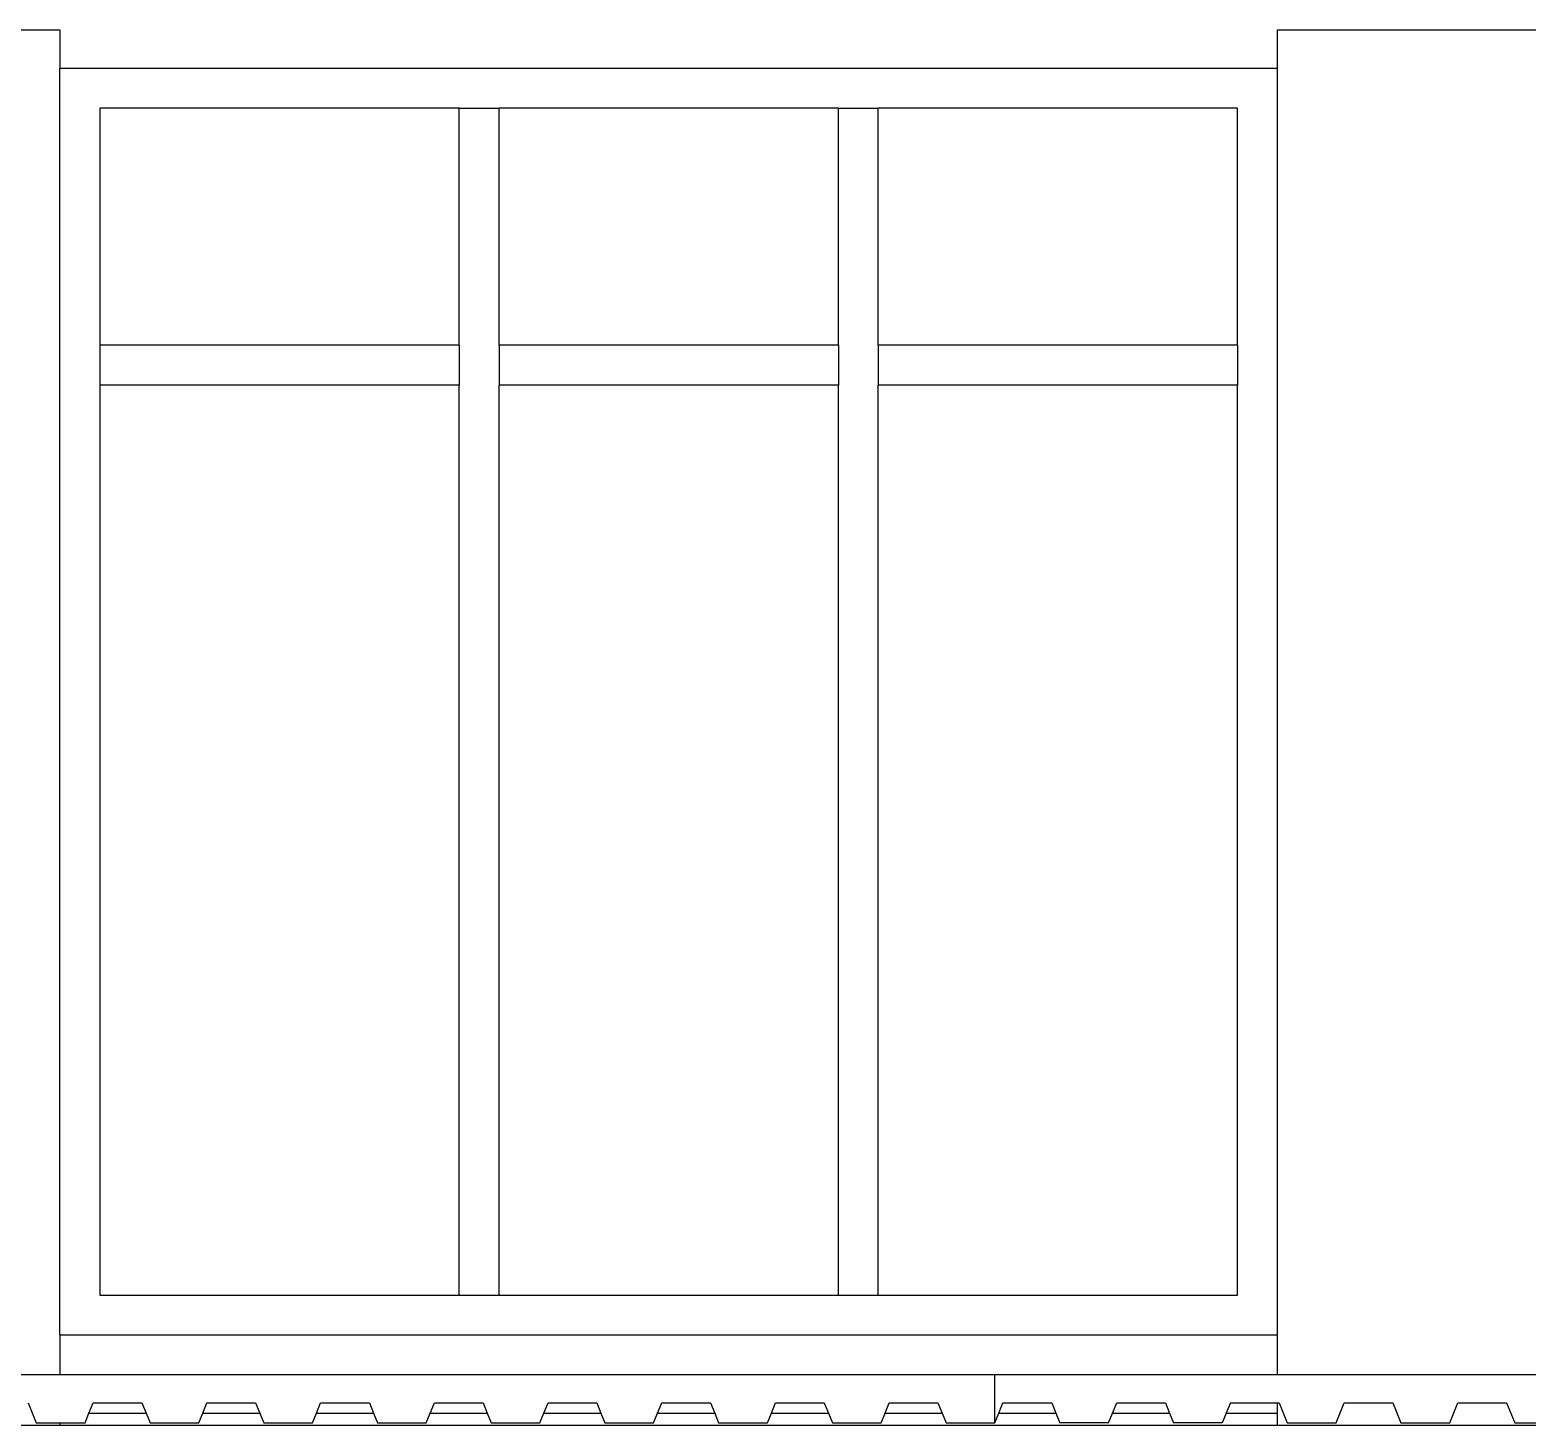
# Model space of a CAD drawing. Extents: x -101 to 101, y -14 to 18.
# Drawn here: x 27.338 to 31.088, y 11.195 to 14.691 of the extents above; entities that cross this region are included whole.
import ezdxf

# ---------------------------------------------------------------- set-up
doc = ezdxf.new("R2010")
doc.units = 0
doc.layers.get('0').update_dxf_attribs({"linetype": 'CONTINUOUS'})

msp = doc.modelspace()

# ---------------------------------------------------------------- linework, layer by layer
for p, q in [((26.2627, 14.6912), (27.4127, 14.6912)), ((27.4127, 14.6912), (27.4127, 14.5955)), ((30.4627, 14.6912), (31.6127, 14.6912)), ((30.4627, 14.5955), (30.4627, 14.6912)), ((27.4127, 14.5955), (30.4627, 14.5955)), ((27.4127, 11.4212), (27.4127, 14.5955)), ((30.4627, 11.4212), (30.4627, 14.5955)), ((28.4127, 14.4955), (27.5127, 14.4955)), ((27.5127, 14.4955), (27.5127, 13.9012)), ((28.4127, 14.4955), (28.5127, 14.4955)), ((28.4127, 13.9012), (28.4127, 14.4955)), ((28.5127, 13.9012), (28.5127, 14.4955)), ((29.3627, 14.4955), (28.5127, 14.4955)), ((29.3627, 14.4955), (29.4627, 14.4955)), ((29.3627, 13.9012), (29.3627, 14.4955)), ((29.4627, 13.9012), (29.4627, 14.4955)), ((30.3627, 14.4955), (29.4627, 14.4955)), ((30.3627, 13.9012), (30.3627, 14.4955)), ((28.4127, 13.9012), (27.5127, 13.9012)), ((27.5127, 13.9012), (27.5127, 13.8012)), ((28.4127, 13.9012), (28.4127, 13.8012)), ((29.3627, 13.9012), (28.5127, 13.9012)), ((28.5127, 13.9012), (28.5127, 13.8012)), ((29.3627, 13.9012), (29.3627, 13.8012)), ((30.3627, 13.9012), (29.4627, 13.9012)), ((29.4627, 13.9012), (29.4627, 13.8012)), ((30.3627, 13.9012), (30.3627, 13.8012)), ((28.4127, 13.8012), (27.5127, 13.8012)), ((27.5127, 13.8012), (27.5127, 11.5212)), ((28.4127, 11.5212), (28.4127, 13.8012)), ((29.3627, 13.8012), (28.5127, 13.8012)), ((28.5127, 11.5212), (28.5127, 13.8012)), ((29.3627, 11.5212), (29.3627, 13.8012)), ((30.3627, 13.8012), (29.4627, 13.8012)), ((29.4627, 11.5212), (29.4627, 13.8012)), ((30.3627, 11.5212), (30.3627, 13.8012)), ((27.5127, 11.5212), (28.4127, 11.5212)), ((28.4127, 11.5212), (28.5127, 11.5212)), ((28.5127, 11.5212), (29.3627, 11.5212)), ((29.3627, 11.5212), (29.4627, 11.5212)), ((29.4627, 11.5212), (30.3627, 11.5212)), ((27.4127, 11.4212), (30.4627, 11.4212)), ((27.4127, 11.4212), (27.4127, 11.3212)), ((30.4627, 11.3212), (30.4627, 11.4212)), ((27.4127, 11.3212), (26.6212, 11.3212)), ((29.7546, 11.3212), (27.4127, 11.3212)), ((29.7546, 11.2012), (29.7546, 11.3212)), ((30.4627, 11.3212), (29.7546, 11.3212)), ((31.6127, 11.3212), (30.4627, 11.3212)), ((27.3333, 11.2512), (27.3537, 11.2012)), ((27.4856, 11.2255), (27.4961, 11.2512)), ((27.4961, 11.2512), (27.6182, 11.2512)), ((27.6182, 11.2512), (27.6286, 11.2255)), ((27.7705, 11.2255), (27.7809, 11.2512)), ((27.7809, 11.2512), (27.903, 11.2512)), ((27.903, 11.2512), (27.9135, 11.2255)), ((28.0553, 11.2255), (28.0658, 11.2512)), ((28.0658, 11.2512), (28.1879, 11.2512)), ((28.1879, 11.2512), (28.1983, 11.2255)), ((28.3402, 11.2255), (28.3507, 11.2512)), ((28.3507, 11.2512), (28.4727, 11.2512)), ((28.4727, 11.2512), (28.4832, 11.2255)), ((28.625, 11.2255), (28.6355, 11.2512)), ((28.6355, 11.2512), (28.7576, 11.2512)), ((28.7576, 11.2512), (28.7681, 11.2255)), ((28.9099, 11.2255), (28.9204, 11.2512)), ((28.9204, 11.2512), (29.0424, 11.2512)), ((29.0424, 11.2512), (29.0529, 11.2255)), ((29.1948, 11.2255), (29.2052, 11.2512)), ((29.2052, 11.2512), (29.3273, 11.2512)), ((29.3273, 11.2512), (29.3378, 11.2255)), ((29.4796, 11.2255), (29.4901, 11.2512)), ((29.4901, 11.2512), (29.6122, 11.2512)), ((29.6122, 11.2512), (29.6226, 11.2255)), ((29.7645, 11.2255), (29.7749, 11.2512)), ((29.7749, 11.2512), (29.897, 11.2512)), ((29.897, 11.2512), (29.9075, 11.2255)), ((30.0493, 11.2255), (30.0598, 11.2512)), ((30.0598, 11.2512), (30.1819, 11.2512)), ((30.1819, 11.2512), (30.1923, 11.2255)), ((30.3446, 11.2512), (30.3342, 11.2255)), ((30.3446, 11.2512), (30.4627, 11.2512)), ((30.4627, 11.2512), (30.4667, 11.2512)), ((30.4627, 11.2255), (30.4627, 11.2512)), ((30.4667, 11.2512), (30.4871, 11.2012)), ((30.6092, 11.2012), (30.6295, 11.2512)), ((30.6295, 11.2512), (30.7516, 11.2512)), ((30.7516, 11.2512), (30.7719, 11.2012)), ((30.894, 11.2012), (30.9144, 11.2512)), ((30.9144, 11.2512), (31.0364, 11.2512)), ((31.0364, 11.2512), (31.0568, 11.2012)), ((27.4757, 11.2012), (27.4856, 11.2255)), ((27.4856, 11.2255), (27.6286, 11.2255)), ((27.6286, 11.2255), (27.6385, 11.2012)), ((27.7606, 11.2012), (27.7705, 11.2255)), ((27.7705, 11.2255), (27.9135, 11.2255)), ((27.9135, 11.2255), (27.9234, 11.2012)), ((28.0454, 11.2012), (28.0553, 11.2255)), ((28.0553, 11.2255), (28.1983, 11.2255)), ((28.1983, 11.2255), (28.2082, 11.2012)), ((28.3303, 11.2012), (28.3402, 11.2255)), ((28.3402, 11.2255), (28.4832, 11.2255)), ((28.4832, 11.2255), (28.4931, 11.2012)), ((28.6152, 11.2012), (28.625, 11.2255)), ((28.625, 11.2255), (28.7681, 11.2255)), ((28.7681, 11.2255), (28.7779, 11.2012)), ((28.9, 11.2012), (28.9099, 11.2255)), ((28.9099, 11.2255), (29.0529, 11.2255)), ((29.0529, 11.2255), (29.0628, 11.2012)), ((29.1849, 11.2012), (29.1948, 11.2255)), ((29.1948, 11.2255), (29.3378, 11.2255)), ((29.3378, 11.2255), (29.3476, 11.2012)), ((29.4697, 11.2012), (29.4796, 11.2255)), ((29.4796, 11.2255), (29.6226, 11.2255)), ((29.6226, 11.2255), (29.6325, 11.2012)), ((29.7546, 11.2012), (29.7645, 11.2255)), ((29.7645, 11.2255), (29.9075, 11.2255)), ((29.9075, 11.2255), (29.9174, 11.2012)), ((30.0394, 11.2012), (30.0493, 11.2255)), ((30.0493, 11.2255), (30.1923, 11.2255)), ((30.1923, 11.2255), (30.2022, 11.2012)), ((30.3342, 11.2255), (30.3243, 11.2012)), ((30.3342, 11.2255), (30.4627, 11.2255)), ((30.4627, 11.1955), (30.4627, 11.2255)), ((26.2627, 11.1955), (27.4127, 11.1955)), ((27.3537, 11.2012), (27.4127, 11.2012)), ((27.4127, 11.2012), (27.4127, 11.1955)), ((27.4127, 11.2012), (27.4757, 11.2012)), ((27.4127, 11.1955), (30.4627, 11.1955)), ((27.6385, 11.2012), (27.7606, 11.2012)), ((27.9234, 11.2012), (28.0454, 11.2012)), ((28.2082, 11.2012), (28.3303, 11.2012)), ((28.4931, 11.2012), (28.6152, 11.2012)), ((28.7779, 11.2012), (28.9, 11.2012)), ((29.0628, 11.2012), (29.1849, 11.2012)), ((29.3476, 11.2012), (29.4697, 11.2012)), ((29.6325, 11.2012), (29.7546, 11.2012)), ((30.0394, 11.2012), (29.9174, 11.2012)), ((30.3243, 11.2012), (30.2022, 11.2012)), ((30.4627, 11.1955), (31.6127, 11.1955)), ((30.4871, 11.2012), (30.6092, 11.2012)), ((30.7719, 11.2012), (30.894, 11.2012)), ((31.0568, 11.2012), (31.1789, 11.2012))]:
    msp.add_line(p, q)

doc.saveas('drawing.dxf')
